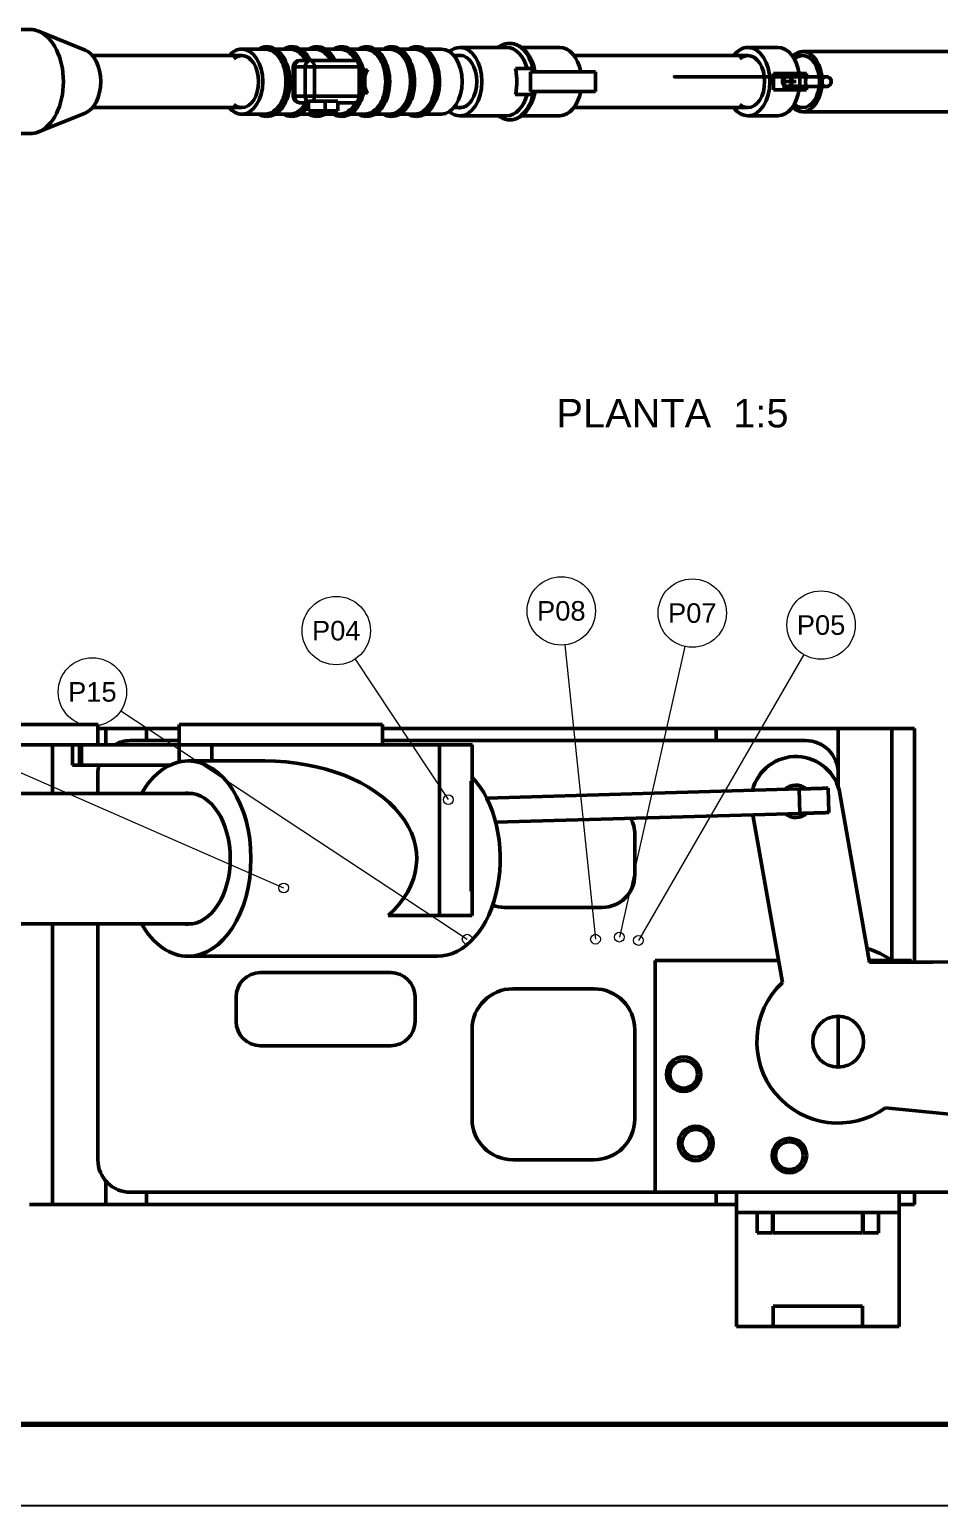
# Model space of a CAD drawing. Header units: millimetres. Extents: x 0 to 2970, y 0 to 2100.
# Drawn here: x 403 to 962, y 0 to 907 of the extents above; entities that cross this region are included whole.
import ezdxf
from ezdxf.enums import TextEntityAlignment as Align

# ---------------------------------------------------------------- set-up
doc = ezdxf.new("R2010")
doc.units = ezdxf.units.MM
doc.header["$LTSCALE"] = 5
for name, color, linetype, lineweight in [('COTAS', 4, 'Continuous', 18), ('MARCO', 7, 'Continuous', 70), ('TEXTO', 7, 'Continuous', 25), ('VISIBLE', 7, 'Continuous', 50)]:
    doc.layers.add(name, color=color, linetype=linetype, lineweight=lineweight)
doc.styles.get("Standard").update_dxf_attribs({"font": 'arial.ttf'})

msp = doc.modelspace()

# ---------------------------------------------------------------- linework, layer by layer
at = {"layer": 'COTAS'}
for p, q in [((732.01, 528.88), (750.86, 348)), ((805.73, 527.93), (765.54, 349.25)), ((603.11, 520.11), (660.36, 433.74)), ((878.94, 522.88), (777.23, 347.21)), ((459.16, 488.42), (671.99, 348)), ((382.6, 456.77), (559.15, 379.52))]:
    msp.add_line(p, q, dxfattribs=at)
for centre, radius in [((729.83, 549.76), 21), ((810.34, 548.42), 21), ((591.51, 537.61), 21), ((889.47, 541.05), 21), ((441.63, 499.98), 21), ((660.36, 433.74), 3), ((559.15, 379.52), 3), ((671.99, 348), 3), ((750.86, 348), 3), ((765.54, 349.25), 3), ((777.23, 347.21), 3)]:
    msp.add_circle(centre, radius, dxfattribs=at)
at = {"layer": 'MARCO'}
msp.add_line((100, 50), (2920, 50), dxfattribs=at)
at = {"layer": 'TEXTO'}
msp.add_line((0, 0), (2970, 0), dxfattribs=at)
at = {"layer": 'VISIBLE'}
for p, q in [((403.28, 907), (351.96, 907)), ((437.16, 894.36), (408.46, 905.97)), ((533.51, 891), (441.64, 891)), ((547.76, 895), (533.51, 895)), ((563.08, 895), (553.94, 895)), ((578.4, 895), (569.26, 895)), ((593.72, 895), (584.58, 895)), ((609.04, 895), (599.9, 895)), ((624.36, 895), (615.22, 895)), ((639.68, 895), (630.54, 895)), ((656.08, 895), (645.86, 895)), ((668.72, 891), (663.79, 891)), ((696.29, 896), (667.57, 896)), ((728.85, 896), (705.46, 896)), ((844.52, 891), (737.59, 891)), ((862.91, 896), (844.52, 896)), ((878.23, 891), (871.65, 891)), ((1046.76, 893.5), (878.23, 893.5)), ((565.1, 884), (565.1, 879.75)), ((566.04, 884), (566.04, 866)), ((566.04, 884), (572.46, 884)), ((569.1, 888), (575.53, 888)), ((572.46, 884), (572.46, 866)), ((603.11, 888), (575.53, 888)), ((605.68, 884), (578.1, 884)), ((578.1, 884), (578.1, 866)), ((605.68, 884), (605.68, 866)), ((607.11, 884), (607.11, 866)), ((610.68, 882), (607.11, 882)), ((710.97, 881), (710.97, 869)), ((750.8, 881), (710.97, 881)), ((713.11, 881), (713.11, 883)), ((750.8, 881), (750.8, 869)), ((860.32, 880), (860.32, 875)), ((860.32, 880), (866.75, 880)), ((866.75, 880), (866.75, 877.03)), ((880.54, 880), (866.75, 880)), ((880.54, 880), (880.54, 877.03)), ((860.32, 875), (860.32, 870)), ((874.11, 875), (866.11, 875)), ((866.75, 872.97), (866.75, 870)), ((880.54, 872.97), (880.54, 870)), ((565.1, 870.25), (565.1, 866)), ((566.04, 866), (572.46, 866)), ((569.1, 862), (574.52, 862)), ((574.52, 863), (574.52, 857)), ((574.52, 863), (584.8, 863)), ((605.68, 866), (578.1, 866)), ((592.46, 863), (584.8, 863)), ((584.8, 863), (584.8, 857)), ((592.46, 863), (592.46, 857)), ((603.11, 862), (592.46, 862)), ((610.68, 868), (607.11, 868)), ((750.8, 869), (710.97, 869)), ((713.11, 867), (713.11, 869)), ((860.32, 870), (866.75, 870)), ((880.54, 870), (866.75, 870)), ((437.16, 855.64), (408.46, 844.03)), ((533.51, 859), (441.64, 859)), ((547.76, 855), (533.51, 855)), ((563.08, 855), (553.94, 855)), ((578.4, 855), (569.26, 855)), ((574.52, 857), (584.8, 857)), ((593.72, 855), (584.58, 855)), ((592.46, 857), (584.8, 857)), ((609.04, 855), (599.9, 855)), ((624.36, 855), (615.22, 855)), ((639.68, 855), (630.54, 855)), ((656.08, 855), (645.86, 855)), ((668.72, 859), (663.79, 859)), ((696.29, 854), (667.57, 854)), ((728.85, 854), (705.46, 854)), ((844.52, 859), (737.59, 859)), ((862.91, 854), (844.52, 854)), ((878.23, 859), (871.65, 859)), ((1046.76, 856.5), (878.23, 856.5)), ((403.28, 843), (351.96, 843)), ((445, 480), (445, 467.5)), ((450, 477.5), (475, 477.5)), ((450, 467.5), (450, 477.5)), ((475, 477.5), (495, 477.5)), ((475, 470), (475, 477.5)), ((495, 467.5), (495, 480)), ((620, 480), (495, 480)), ((620, 467.5), (620, 480)), ((620, 477.5), (825, 477.5)), ((825, 477.5), (900, 477.5)), ((825, 470), (825, 477.5)), ((900, 441.54), (900, 477.5)), ((946.98, 477.5), (932.89, 477.5)), ((932.89, 335.18), (932.89, 477.5)), ((946.98, 333.86), (946.98, 477.5)), ((417.11, 437.5), (417.11, 467.5)), ((429.52, 467.5), (429.52, 455)), ((433.77, 467.5), (433.77, 455)), ((433.77, 467.5), (435, 467.5)), ((435, 467.5), (435, 455)), ((435, 467.5), (495, 467.5)), ((465, 470), (475, 470)), ((475, 470), (495, 470)), ((495, 456.88), (495, 467.5)), ((515, 467.5), (655, 467.5)), ((515, 457.5), (515, 467.5)), ((620, 470), (825, 470)), ((655, 362.5), (655, 467.5)), ((675, 445), (675, 467.5)), ((825, 470), (880, 470)), ((433.77, 455), (435, 455)), ((435, 455), (489.51, 455)), ((547.63, 457.5), (500.53, 457.5)), ((445, 437.5), (445, 450)), ((674.36, 445), (674.36, 434.44)), ((674.36, 377.5), (674.36, 445)), ((900, 441.54), (900, 450)), ((503.41, 437.5), (347.32, 437.5)), ((876.07, 440.29), (683.99, 434.72)), ((876.07, 440.29), (876.5, 425.29)), ((893.73, 440.8), (894.16, 425.8)), ((919.33, 333.75), (901.03, 437.5)), ((675, 434.46), (674.36, 434.44)), ((675, 419.45), (674.36, 419.44)), ((674.36, 419.44), (674.36, 377.5)), ((876.5, 425.29), (689.53, 419.88)), ((865.67, 321.35), (847.49, 424.45)), ((675, 387.5), (675, 412.5)), ((775, 387.5), (775, 412.5)), ((675, 377.5), (674.36, 377.5)), ((675, 362.5), (675, 377.5)), ((695, 367.5), (755, 367.5)), ((503.41, 357.5), (347.32, 357.5)), ((417.11, 185), (417.11, 357.5)), ((445, 212.5), (445, 357.5)), ((623.44, 362.5), (655, 362.5)), ((653.74, 337.5), (500.53, 337.5)), ((545, 327.5), (625, 327.5)), ((787.5, 335), (787.5, 192.5)), ((863.26, 335), (787.5, 335)), ((945, 335), (919.11, 335)), ((945, 333.85), (945, 335)), ((700, 317.5), (750, 317.5)), ((530, 297.5), (530, 312.5)), ((640, 297.5), (640, 312.5)), ((900, 269.38), (900, 300.63)), ((675, 237.5), (675, 292.5)), ((775, 237.5), (775, 292.5)), ((545, 282.5), (625, 282.5)), ((929.11, 244.35), (1027.33, 234.63)), ((700, 212.5), (750, 212.5)), ((450, 185), (450, 199.27)), ((465, 192.5), (475, 192.5)), ((475, 192.5), (787.5, 192.5)), ((475, 185), (475, 192.5)), ((787.5, 192.5), (837.5, 192.5)), ((825, 185), (825, 192.5)), ((837.5, 180), (837.5, 192.5)), ((837.5, 192.5), (937.5, 192.5)), ((937.5, 192.5), (1010.54, 192.5)), ((937.5, 180), (937.5, 192.5)), ((946.98, 185), (946.98, 192.5)), ((417.11, 185), (403.02, 185)), ((450, 185), (475, 185)), ((475, 185), (825, 185)), ((825, 185), (837.5, 185)), ((946.98, 185), (937.5, 185)), ((837.5, 110), (837.5, 180)), ((837.5, 180), (868.63, 180)), ((850.28, 180), (850.28, 167.5)), ((859.72, 180), (859.72, 167.5)), ((860, 167.5), (860, 180)), ((906.37, 180), (937.5, 180)), ((915, 180), (915, 167.5)), ((915.28, 180), (915.28, 167.5)), ((924.72, 180), (924.72, 167.5)), ((937.5, 110), (937.5, 180)), ((850.28, 167.5), (859.72, 167.5)), ((915.28, 167.5), (924.72, 167.5)), ((860, 110), (860, 122.5)), ((915, 122.5), (915, 110)), ((837.5, 110), (860, 110)), ((915, 110), (937.5, 110))]:
    msp.add_line(p, q, dxfattribs=at)
for centre, radius in [((900, 285), 15.62), ((805, 265), 10.62), ((805, 265), 8.5), ((812.5, 222.5), 10.62), ((812.5, 222.5), 8.5), ((870, 215), 10.62), ((870, 215), 8.5)]:
    msp.add_circle(centre, radius, dxfattribs=at)
for centre, radius, start, end in [((569.1, 884), 4, 90, 180), ((603.11, 884), 4, 360, 450), ((569.1, 866), 4, 180, 270), ((603.11, 866), 4, 270, 360), ((465, 450), 20, 90, 118.95502), ((880, 450), 20, 0, 90), ((465, 450), 20, 165.52249, 180), ((873.95, 432.72), 27.5, 10, 165.83282), ((873.95, 432.72), 10, 50.24981, 133.06906), ((755, 412.5), 20, 0, 29.26609), ((873.95, 432.72), 10, 230.24981, 313.06906), ((755, 387.5), 20, -90, 0), ((695, 387.5), 20, -111.57679, -90), ((900, 285), 60, 56.44269, 72.72039), ((545, 312.5), 15, 90, 180), ((625, 312.5), 15, 0, 90), ((700, 292.5), 25, 90, 180), ((750, 292.5), 25, 0, 90), ((900, 285), 50, 133.36701, 305.60274), ((545, 297.5), 15, -180, -90), ((625, 297.5), 15, -90, 0), ((700, 237.5), 25, -180, -90), ((750, 237.5), 25, -90, 0), ((465, 212.5), 20, 180, 270)]:
    msp.add_arc(centre, radius, start, end, dxfattribs=at)
for centre, major_axis, ratio, start_param, end_param in [((403.28, 875), (0, 32), 0.642788, 6.028718, 6.283185), ((403.28, 875), (0, 32), 0.642788, 3.39606, 6.028718), ((698.21, 875), (0, 23.5), 0.642788, 5.059758, 6.283185), ((433.92, 875), (0, 20), 0.642788, 3.39606, 6.028718), ((533.51, 875), (0, 20), 0.642788, 0, 0.643501), ((533.51, 875), (0, 16), 0.642788, 0, 0.505361), ((533.51, 875), (0, 20), 0.642788, 3.141593, 6.283185), ((533.51, 875), (0, 16), 0.642788, 3.141593, 6.283185), ((548.83, 875), (0, 21.4), 0.642788, 3.141593, 6.283185), ((564.15, 875), (0, 21.4), 0.642788, 5.365269, 6.283185), ((579.47, 875), (0, 21.4), 0.642788, 5.365269, 6.283185), ((594.79, 875), (0, 21.4), 0.642788, 5.244996, 6.283185), ((610.11, 875), (0, 21.4), 0.642788, 3.141593, 6.283185), ((624.36, 875), (0, 20), 0.642788, 3.141593, 6.283185), ((625.43, 875), (0, 21.4), 0.642788, 3.141593, 6.283185), ((639.68, 875), (0, 20), 0.642788, 3.141593, 6.283185), ((640.76, 875), (0, 21.4), 0.642788, 3.141593, 6.283185), ((656.08, 875), (0, 20), 0.642788, 3.141593, 6.283185), ((667.57, 875), (0, 21), 0.642788, 0, 0.500922), ((667.57, 875), (0, 16.1), 0.642788, 0, 0.111513), ((667.57, 875), (0, 21), 0.642788, 3.141593, 6.283185), ((667.57, 875), (0, 16.1), 0.642788, 3.141593, 6.283185), ((696.29, 875), (0, 21), 0.642788, 5.103215, 6.283185), ((728.85, 875), (0, 21), 0.642788, 5.002141, 6.283185), ((844.52, 875), (0, 21), 0.642788, 0, 0.704547), ((844.52, 875), (0, 16), 0.642788, 0, 0.505361), ((844.52, 875), (0, 21), 0.642788, 3.141593, 6.283185), ((844.52, 875), (0, 16), 0.642788, 3.141593, 6.283185), ((862.91, 875), (0, 21), 0.642788, 4.952793, 6.283185), ((878.23, 875), (0, 18.5), 0.642788, 0, 0.525915), ((878.23, 875), (0, 16), 0.642788, 0, 0.505361), ((878.23, 875), (0, 18.5), 0.642788, 3.141593, 6.283185), ((878.23, 875), (0, 16), 0.642788, 3.141593, 6.283185), ((569.1, 884), (0, 4), 0.766044, -6.283185, -4.712389), ((575.53, 884), (0, 4), 0.766044, -6.283185, -4.712389), ((575.53, 884), (0, 4), 0.642788, 4.712389, 6.283185), ((603.11, 884), (0, 4), 0.642788, 4.712389, 6.283185), ((594.79, 875), (0, 21.4), 0.642788, 5.045625, 5.18679), ((862.91, 875), (0, 21), 0.642788, 4.570876, 4.853902), ((569.1, 866), (0, -4), 0.766044, 4.712389, 6.283185), ((575.53, 866), (0, 4), 0.766044, -4.712389, -3.478373), ((575.53, 866), (0, 4), 0.642788, 3.864327, 4.712389), ((594.79, 875), (0, 21.4), 0.642788, 3.141593, 4.179782), ((603.11, 866), (0, 4), 0.642788, 3.141593, 4.712389), ((594.79, 875), (0, 21.4), 0.642788, 4.237988, 4.379153), ((696.29, 875), (0, 21), 0.642788, 3.141593, 4.321563), ((698.21, 875), (0, 23.5), 0.642788, 3.141593, 4.36502), ((728.85, 875), (0, 21), 0.642788, 3.141593, 4.422637), ((862.91, 875), (0, 21), 0.642788, 3.141593, 4.471985), ((533.51, 875), (0, 20), 0.642788, 2.498092, 3.141593), ((533.51, 875), (0, 16), 0.642788, 2.636232, 3.141593), ((564.15, 875), (0, 21.4), 0.642788, 3.141593, 3.994877), ((579.47, 875), (0, 21.4), 0.642788, 3.141593, 3.713035), ((667.57, 875), (0, 21), 0.642788, 2.640671, 3.141593), ((667.57, 875), (0, 16.1), 0.642788, 3.030079, 3.141593), ((844.52, 875), (0, 21), 0.642788, 2.437045, 3.141593), ((844.52, 875), (0, 16), 0.642788, 2.636232, 3.141593), ((878.23, 875), (0, 18.5), 0.642788, 2.615677, 3.141593), ((878.23, 875), (0, 16), 0.642788, 2.636232, 3.141593), ((403.28, 875), (0, 32), 0.642788, 3.141593, 3.39606), ((500.53, 397.5), (0, 60), 0.642788, 0, 0.841069), ((500.53, 397.5), (0, 60), 0.642788, 3.141593, 6.283185), ((547.63, 397.5), (-93.34, 0), 0.642788, 2.518766, 4.712389), ((653.74, 397.5), (0, 60), 0.642788, 3.141593, 5.69935), ((500.53, 397.5), (0, 40.25), 0.642788, 0, 0.111513), ((500.53, 397.5), (0, 40.25), 0.642788, 3.141593, 6.283185), ((500.53, 397.5), (0, 60), 0.642788, 2.300524, 3.141593), ((500.53, 397.5), (0, 40.25), 0.642788, 3.030079, 3.141593)]:
    msp.add_ellipse(centre, major_axis=major_axis, ratio=ratio, start_param=start_param, end_param=end_param, dxfattribs=at)
for points, degree, knots in [([(690.96, 896), (691.46, 896.37), (691.98, 896.7), (692.51, 896.99), (694.3, 897.98), (696.25, 898.5), (698.21, 898.5)], 3, [0, 0, 0, 0, 0.230129, 0.230129, 0.230129, 1, 1, 1, 1]), ([(713.69, 881), (713.12, 884.22), (712.09, 887.26), (710.66, 889.85), (709.7, 891.59), (708.57, 893.13), (707.29, 894.41), (706.29, 895.43), (705.18, 896.28), (704.01, 896.93), (702.2, 897.95), (700.21, 898.5), (698.21, 898.5)], 3, [0, 0, 0, 0, 0.312626, 0.312626, 0.312626, 0.522012, 0.522012, 0.522012, 0.687374, 0.687374, 0.687374, 1, 1, 1, 1]), ([(547.76, 895), (547.77, 895), (547.78, 895), (547.79, 895), (549.47, 895), (551.16, 894.47), (552.71, 893.46), (554.27, 892.45), (555.69, 890.95), (556.88, 889.09), (558.06, 887.24), (559.01, 885.02), (559.65, 882.6), (560.29, 880.18), (560.62, 877.57), (560.61, 874.96), (560.61, 872.33), (560.27, 869.71), (559.62, 867.29), (558.97, 864.87), (558.01, 862.66), (556.82, 860.81), (555.63, 858.97), (554.21, 857.5), (552.66, 856.51), (551.11, 855.51), (549.43, 855), (547.76, 855)], 3, [0, 0, 0, 0, 0.000698, 0.000698, 0.000698, 0.125898, 0.125898, 0.125898, 0.251098, 0.251098, 0.251098, 0.375898, 0.375898, 0.375898, 0.500698, 0.500698, 0.500698, 0.625898, 0.625898, 0.625898, 0.751098, 0.751098, 0.751098, 0.875549, 0.875549, 0.875549, 1, 1, 1, 1]), ([(548.83, 853.6), (550.48, 853.6), (552.13, 854.03), (553.66, 854.85), (556.01, 856.1), (558.08, 858.26), (559.66, 861.03), (560.74, 862.92), (561.6, 865.1), (562.18, 867.43), (562.76, 869.77), (563.07, 872.25), (563.09, 874.75), (563.11, 877.34), (562.81, 879.93), (562.23, 882.36), (561.64, 884.8), (560.76, 887.06), (559.63, 889.03), (558.06, 891.76), (556.02, 893.89), (553.69, 895.14), (552.15, 895.97), (550.49, 896.4), (548.83, 896.4)], 3, [0, 0, 0, 0, 0.146947, 0.146947, 0.146947, 0.373238, 0.373238, 0.373238, 0.528363, 0.528363, 0.528363, 0.683487, 0.683487, 0.683487, 0.756961, 0.756961, 0.756961, 0.830434, 0.830434, 0.830434, 0.932552, 0.932552, 0.932552, 1, 1, 1, 1]), ([(563.08, 895), (563.08, 895), (563.08, 895), (563.08, 895), (564.77, 895), (566.45, 894.48), (568.01, 893.47), (569.57, 892.47), (570.99, 890.98), (572.18, 889.12), (572.41, 888.76), (572.64, 888.39), (572.85, 888)], 3, [0, 0, 0, 0, 0.00029, 0.00029, 0.00029, 0.455942, 0.455942, 0.455942, 0.911594, 0.911594, 0.911594, 1, 1, 1, 1]), ([(575.5, 888), (574.26, 890.46), (572.66, 892.51), (570.8, 893.96), (570.24, 894.4), (569.65, 894.79), (569.05, 895.12), (567.5, 895.96), (565.83, 896.4), (564.15, 896.4)], 3, [0, 0, 0, 0, 0.480821, 0.480821, 0.480821, 0.626052, 0.626052, 0.626052, 1, 1, 1, 1]), ([(578.4, 895), (578.41, 895), (578.42, 895), (578.43, 895), (580.11, 895), (581.8, 894.47), (583.35, 893.46), (584.91, 892.45), (586.33, 890.95), (587.52, 889.09), (587.75, 888.74), (587.96, 888.38), (588.17, 888)], 3, [0, 0, 0, 0, 0.002541, 0.002541, 0.002541, 0.458193, 0.458193, 0.458193, 0.913845, 0.913845, 0.913845, 1, 1, 1, 1]), ([(590.82, 888), (589.58, 890.46), (587.98, 892.51), (586.12, 893.96), (585.56, 894.4), (584.97, 894.79), (584.37, 895.12), (582.82, 895.96), (581.15, 896.4), (579.47, 896.4)], 3, [0, 0, 0, 0, 0.480821, 0.480821, 0.480821, 0.626052, 0.626052, 0.626052, 1, 1, 1, 1]), ([(593.72, 895), (593.73, 895), (593.74, 895), (593.75, 895), (595.43, 895), (597.12, 894.47), (598.67, 893.46), (600.23, 892.45), (601.65, 890.96), (602.84, 889.1), (603.07, 888.74), (603.29, 888.37), (603.5, 887.98)], 3, [0, 0, 0, 0, 0.002248, 0.002248, 0.002248, 0.457222, 0.457222, 0.457222, 0.912195, 0.912195, 0.912195, 1, 1, 1, 1]), ([(608.27, 882), (607.7, 884.5), (606.82, 886.85), (605.68, 888.87), (604.81, 890.42), (603.78, 891.79), (602.63, 892.92), (601.7, 893.83), (600.69, 894.58), (599.62, 895.15), (598.1, 895.97), (596.45, 896.4), (594.79, 896.4)], 3, [0, 0, 0, 0, 0.304715, 0.304715, 0.304715, 0.538674, 0.538674, 0.538674, 0.728074, 0.728074, 0.728074, 1, 1, 1, 1]), ([(609.04, 895), (609.05, 895), (609.05, 895), (609.06, 895), (610.74, 895), (612.43, 894.47), (613.98, 893.46), (615.54, 892.46), (616.97, 890.97), (618.16, 889.11), (619.34, 887.25), (620.29, 885.04), (620.93, 882.62), (621.57, 880.2), (621.9, 877.59), (621.9, 874.97), (621.9, 872.35), (621.56, 869.73), (620.91, 867.31), (620.26, 864.89), (619.3, 862.67), (618.11, 860.82), (616.92, 858.98), (615.5, 857.51), (613.95, 856.51), (612.4, 855.52), (610.72, 855), (609.04, 855)], 3, [0, 0, 0, 0, 0.000417, 0.000417, 0.000417, 0.125617, 0.125617, 0.125617, 0.250817, 0.250817, 0.250817, 0.375617, 0.375617, 0.375617, 0.500417, 0.500417, 0.500417, 0.625617, 0.625617, 0.625617, 0.750817, 0.750817, 0.750817, 0.875408, 0.875408, 0.875408, 1, 1, 1, 1]), ([(610.11, 853.6), (611.77, 853.6), (613.41, 854.03), (614.94, 854.85), (617.3, 856.1), (619.37, 858.26), (620.94, 861.03), (622.03, 862.92), (622.88, 865.1), (623.46, 867.43), (624.04, 869.77), (624.35, 872.25), (624.37, 874.75), (624.39, 877.34), (624.1, 879.93), (623.51, 882.36), (622.92, 884.8), (622.04, 887.06), (620.91, 889.03), (619.35, 891.76), (617.3, 893.89), (614.97, 895.14), (613.44, 895.97), (611.78, 896.4), (610.11, 896.4)], 3, [0, 0, 0, 0, 0.146947, 0.146947, 0.146947, 0.373238, 0.373238, 0.373238, 0.528363, 0.528363, 0.528363, 0.683487, 0.683487, 0.683487, 0.756961, 0.756961, 0.756961, 0.830434, 0.830434, 0.830434, 0.932552, 0.932552, 0.932552, 1, 1, 1, 1]), ([(625.43, 853.6), (627.09, 853.6), (628.74, 854.03), (630.26, 854.85), (632.62, 856.1), (634.69, 858.26), (636.26, 861.03), (637.35, 862.92), (638.2, 865.1), (638.78, 867.43), (639.36, 869.77), (639.67, 872.25), (639.69, 874.75), (639.71, 877.34), (639.42, 879.93), (638.83, 882.36), (638.24, 884.8), (637.36, 887.06), (636.23, 889.03), (634.67, 891.76), (632.62, 893.89), (630.29, 895.14), (628.76, 895.97), (627.1, 896.4), (625.43, 896.4)], 3, [0, 0, 0, 0, 0.146947, 0.146947, 0.146947, 0.373238, 0.373238, 0.373238, 0.528363, 0.528363, 0.528363, 0.683487, 0.683487, 0.683487, 0.756961, 0.756961, 0.756961, 0.830434, 0.830434, 0.830434, 0.932552, 0.932552, 0.932552, 1, 1, 1, 1]), ([(640.76, 853.6), (642.41, 853.6), (644.06, 854.03), (645.58, 854.85), (647.94, 856.1), (650.01, 858.26), (651.59, 861.03), (652.67, 862.92), (653.52, 865.1), (654.1, 867.43), (654.68, 869.77), (654.99, 872.25), (655.01, 874.75), (655.03, 877.34), (654.74, 879.93), (654.15, 882.36), (653.56, 884.8), (652.68, 887.06), (651.55, 889.03), (649.99, 891.76), (647.94, 893.89), (645.61, 895.14), (644.08, 895.97), (642.42, 896.4), (640.76, 896.4)], 3, [0, 0, 0, 0, 0.146947, 0.146947, 0.146947, 0.373238, 0.373238, 0.373238, 0.528363, 0.528363, 0.528363, 0.683487, 0.683487, 0.683487, 0.756961, 0.756961, 0.756961, 0.830434, 0.830434, 0.830434, 0.932552, 0.932552, 0.932552, 1, 1, 1, 1]), ([(565.1, 884), (565.1, 884), (565.11, 884), (565.11, 884), (565.12, 884), (565.13, 884), (565.14, 884), (565.16, 884), (565.18, 884), (565.2, 884), (565.22, 884), (565.25, 884), (565.28, 884), (565.31, 884), (565.34, 884), (565.38, 884), (565.41, 884), (565.46, 884), (565.5, 884), (565.54, 884), (565.59, 884), (565.64, 884), (565.69, 884), (565.74, 884), (565.8, 884), (565.91, 884), (566.04, 884)], 2, [0, 0, 0, 0.071429, 0.071429, 0.142857, 0.142857, 0.214286, 0.214286, 0.285714, 0.285714, 0.357143, 0.357143, 0.428571, 0.428571, 0.5, 0.5, 0.571429, 0.571429, 0.642857, 0.642857, 0.714286, 0.714286, 0.785714, 0.785714, 0.857143, 0.857143, 1, 1, 1]), ([(578.1, 884), (577.92, 884), (577.74, 884), (577.55, 884), (577.35, 884), (577.15, 884), (576.94, 884), (576.73, 884), (576.52, 884), (576.08, 884), (575.63, 884), (575.4, 884), (575.18, 884), (574.96, 884), (574.74, 884), (574.52, 884), (574.3, 884), (574.09, 884), (573.88, 884), (573.68, 884), (573.48, 884), (573.3, 884), (573.11, 884), (572.94, 884), (572.77, 884), (572.62, 884), (572.46, 884)], 2, [0, 0, 0, 0.071429, 0.071429, 0.142857, 0.142857, 0.214286, 0.214286, 0.285714, 0.285714, 0.428571, 0.428571, 0.5, 0.5, 0.571429, 0.571429, 0.642857, 0.642857, 0.714286, 0.714286, 0.785714, 0.785714, 0.857143, 0.857143, 0.928571, 0.928571, 1, 1, 1]), ([(608.57, 869.48), (608.54, 869.29), (608.5, 869.11), (608.44, 868.97), (608.41, 868.91), (608.38, 868.86), (608.34, 868.82), (608.29, 868.77), (608.24, 868.76), (608.18, 868.8), (608.12, 868.85), (608.06, 868.95), (608.01, 869.07), (607.9, 869.33), (607.83, 869.67), (607.77, 870), (607.71, 870.32), (607.67, 870.64), (607.63, 870.97), (607.49, 872.3), (607.46, 873.67), (607.46, 875.03), (607.46, 876.14), (607.49, 877.26), (607.57, 878.35), (607.6, 878.77), (607.65, 879.19), (607.7, 879.6), (607.73, 879.83), (607.77, 880.05), (607.82, 880.27), (607.87, 880.51), (607.93, 880.74), (608.01, 880.93)], 3, [0, 0, 0, 0, 0.044531, 0.044531, 0.044531, 0.063939, 0.063939, 0.063939, 0.092326, 0.092326, 0.092326, 0.127523, 0.127523, 0.127523, 0.205844, 0.205844, 0.205844, 0.277896, 0.277896, 0.277896, 0.56605, 0.56605, 0.56605, 0.800623, 0.800623, 0.800623, 0.891572, 0.891572, 0.891572, 0.943085, 0.943085, 0.943085, 1, 1, 1, 1]), ([(608.01, 880.93), (608.06, 881.05), (608.12, 881.15), (608.18, 881.2), (608.24, 881.24), (608.3, 881.23), (608.35, 881.17), (608.39, 881.13), (608.42, 881.07), (608.45, 880.99), (608.5, 880.85), (608.54, 880.69), (608.57, 880.52)], 3, [0, 0, 0, 0, 0.0337923, 0.0337923, 0.0337923, 0.0619949, 0.0619949, 0.0619949, 0.0837627, 0.0837627, 0.0837627, 0.1220586, 0.1220586, 0.1220586, 0.1220586]), ([(701.66, 867), (701.89, 868.29), (702.12, 869.62), (702.27, 870.96), (702.43, 872.3), (702.52, 873.65), (702.52, 875), (702.52, 876.35), (702.43, 877.7), (702.27, 879.04), (702.12, 880.38), (701.89, 881.71), (701.66, 883)], 3, [0, 0, 0, 0, 0.25, 0.25, 0.25, 0.5, 0.5, 0.5, 0.75, 0.75, 0.75, 1, 1, 1, 1]), ([(565.1, 879.75), (565.1, 879.1), (565.11, 878.45), (565.13, 877.78), (565.15, 876.86), (565.16, 875.93), (565.16, 875), (565.16, 873.58), (565.12, 872.15), (565.1, 870.76), (565.1, 870.59), (565.1, 870.42), (565.1, 870.25)], 3, [0, 0, 0, 0, 0.210298, 0.210298, 0.210298, 0.500515, 0.500515, 0.500515, 0.946006, 0.946006, 0.946006, 1, 1, 1, 1]), ([(869.97, 878), (869.24, 878), (868.82, 878), (868.73, 878), (854.31, 878), (842.92, 878), (833.83, 878), (824.75, 878), (817.97, 878), (812.9, 878), (807.83, 878), (804.48, 878), (802.35, 878), (800.22, 878), (799.32, 878), (799.26, 878), (799.2, 878), (799.99, 878), (801.32, 878), (802.64, 878), (804.51, 878), (806.68, 878), (808.85, 878), (811.34, 878), (813.95, 878), (816.56, 878), (819.31, 878), (822.06, 878), (824.82, 878), (827.58, 878), (830.26, 878), (832.95, 878), (835.55, 878), (838.03, 878), (842.98, 878), (847.38, 878), (851.07, 878), (854.77, 878), (857.77, 878), (860.13, 878), (862.49, 878), (864.23, 878), (865.51, 878), (866.79, 878), (867.6, 878), (868.14, 878), (868.67, 878), (868.93, 878), (869.05, 878), (869.18, 878), (869.17, 878), (869.13, 878), (869.08, 878), (869.01, 878), (868.94, 878), (868.8, 878), (868.73, 878), (868.72, 878), (868.7, 878), (868.72, 878), (868.71, 878)], 3, [0, 0, 0, 0, 0.5, 0.5, 0.5, 0.515625, 0.515625, 0.515625, 0.53125, 0.53125, 0.53125, 0.546875, 0.546875, 0.546875, 0.5625, 0.5625, 0.5625, 0.578125, 0.578125, 0.578125, 0.59375, 0.59375, 0.59375, 0.609375, 0.609375, 0.609375, 0.625, 0.625, 0.625, 0.640625, 0.640625, 0.640625, 0.65625, 0.65625, 0.65625, 0.6875, 0.6875, 0.6875, 0.71875, 0.71875, 0.71875, 0.75, 0.75, 0.75, 0.78125, 0.78125, 0.78125, 0.8125, 0.8125, 0.8125, 0.84375, 0.84375, 0.84375, 0.875, 0.875, 0.875, 0.9375, 0.9375, 0.9375, 1, 1, 1, 1]), ([(868.71, 878), (868.02, 878), (867.32, 877.75), (866.79, 877.3), (866.11, 876.74), (865.71, 875.88), (865.71, 875)], 3, [0, 0, 0, 0, 0.5, 0.5, 0.5, 1, 1, 1, 1]), ([(865.71, 875), (865.71, 874.15), (866.09, 873.31), (866.73, 872.75), (867.27, 872.27), (867.99, 872), (868.71, 872)], 3, [0, 0, 0, 0, 0.5, 0.5, 0.5, 1, 1, 1, 1]), ([(866.11, 875), (866.1, 875.45), (866.19, 875.89), (866.33, 876.27), (866.44, 876.56), (866.58, 876.81), (866.75, 877.03)], 3, [0, 0, 0, 0, 0.3835888, 0.3835888, 0.3835888, 0.6683146, 0.6683146, 0.6683146, 0.6683146]), ([(866.11, 875), (866.1, 874.55), (866.19, 874.11), (866.33, 873.73), (866.44, 873.44), (866.58, 873.19), (866.75, 872.97)], 3, [0, 0, 0, 0, 0.3835888, 0.3835888, 0.3835888, 0.6683146, 0.6683146, 0.6683146, 0.6683146]), ([(869.97, 878), (869.27, 878), (868.56, 877.93), (867.88, 877.69), (867.48, 877.55), (867.09, 877.33), (866.75, 877.03)], 3, [0, 0, 0, 0, 0.624708, 0.624708, 0.624708, 1, 1, 1, 1]), ([(866.75, 872.97), (867.19, 872.58), (867.7, 872.34), (868.23, 872.2), (868.8, 872.05), (869.38, 872), (869.97, 872)], 3, [0, 0, 0, 0, 0.480437, 0.480437, 0.480437, 1, 1, 1, 1]), ([(868.71, 878), (869.62, 878.01), (870.51, 877.57), (871.06, 876.86), (871.64, 876.15), (871.85, 875.17), (871.63, 874.28), (871.48, 873.67), (871.13, 873.11), (870.65, 872.71), (870.11, 872.25), (869.42, 872), (868.71, 872)], 3, [0, 0, 0, 0, 0.242923, 0.242923, 0.242923, 0.485846, 0.485846, 0.485846, 0.728769, 0.728769, 0.728769, 1, 1, 1, 1]), ([(871.52, 878), (870.62, 878), (869.91, 878), (869.44, 878), (868.96, 878), (868.72, 878), (868.71, 878)], 3, [0, 0, 0, 0, 0.5, 0.5, 0.5, 1, 1, 1, 1]), ([(868.71, 872), (868.71, 872), (868.72, 872), (868.72, 872), (868.72, 872), (868.71, 872), (868.71, 872)], 2, [0, 0, 0, 0.25, 0.25, 0.5, 0.5, 1, 1, 1]), ([(868.71, 872), (868.72, 872), (868.96, 872), (869.44, 872), (869.91, 872), (870.62, 872), (871.52, 872)], 3, [0, 0, 0, 0, 0.5, 0.5, 0.5, 1, 1, 1, 1]), ([(877.32, 878), (876.81, 878), (876.31, 877.97), (875.8, 877.93), (875.08, 877.88), (874.36, 877.83), (873.63, 877.83), (872.91, 877.83), (872.2, 877.88), (871.48, 877.93), (870.98, 877.97), (870.47, 878), (869.97, 878)], 3, [0, 0, 0, 0, 0.20658, 0.20658, 0.20658, 0.501698, 0.501698, 0.501698, 0.793599, 0.793599, 0.793599, 1, 1, 1, 1]), ([(869.97, 872), (870.47, 872), (870.98, 872.03), (871.48, 872.07), (872.2, 872.12), (872.93, 872.17), (873.66, 872.17), (874.37, 872.17), (875.09, 872.12), (875.8, 872.07), (876.31, 872.03), (876.81, 872), (877.32, 872)], 3, [0, 0, 0, 0, 0.20658, 0.20658, 0.20658, 0.501698, 0.501698, 0.501698, 0.793599, 0.793599, 0.793599, 1, 1, 1, 1]), ([(871.52, 878), (873.05, 878), (875.15, 878), (877.45, 878), (879.62, 878), (881.98, 878), (884.14, 878), (886.31, 878), (888.29, 878), (889.77, 878), (890.71, 878), (891.45, 878), (891.95, 878), (892.46, 878), (892.71, 878), (892.71, 878)], 3, [0, 0, 0, 0, 0.333333, 0.333333, 0.333333, 0.5, 0.5, 0.5, 0.666667, 0.666667, 0.666667, 0.833333, 0.833333, 0.833333, 1, 1, 1, 1]), ([(871.52, 872), (872.61, 872), (873.98, 872), (875.51, 872), (877.04, 872), (878.72, 872), (880.42, 872), (883.44, 872), (886.47, 872), (888.71, 872), (889.88, 872), (890.85, 872), (891.53, 872), (892.21, 872), (892.61, 872), (892.69, 872), (892.71, 872), (892.71, 872), (892.71, 872)], 3, [0, 0, 0, 0, 0.162806, 0.162806, 0.162806, 0.325613, 0.325613, 0.325613, 0.651226, 0.651226, 0.651226, 0.814032, 0.814032, 0.814032, 0.976839, 0.976839, 0.976839, 1, 1, 1, 1]), ([(880.54, 877.03), (880.1, 877.42), (879.58, 877.66), (879.06, 877.8), (878.49, 877.95), (877.9, 878), (877.32, 878)], 3, [0, 0, 0, 0, 0.480437, 0.480437, 0.480437, 1, 1, 1, 1]), ([(877.32, 878), (880.94, 878), (885.05, 878), (888.03, 878), (889.48, 878), (890.67, 878), (891.48, 878), (892.29, 878), (892.71, 878), (892.71, 878)], 3, [0, 0, 0, 0, 0.5, 0.5, 0.5, 0.75, 0.75, 0.75, 1, 1, 1, 1]), ([(877.32, 872), (878.02, 872), (878.73, 872.07), (879.4, 872.31), (879.8, 872.45), (880.2, 872.67), (880.54, 872.97)], 3, [0, 0, 0, 0, 0.624708, 0.624708, 0.624708, 1, 1, 1, 1]), ([(877.32, 872), (880.94, 872), (885.05, 872), (888.03, 872), (889.48, 872), (890.67, 872), (891.48, 872), (892.29, 872), (892.71, 872), (892.71, 872)], 3, [0, 0, 0, 0, 0.5, 0.5, 0.5, 0.75, 0.75, 0.75, 1, 1, 1, 1]), ([(879.89, 875), (879.89, 875.45), (879.98, 875.89), (880.12, 876.27), (880.23, 876.56), (880.37, 876.81), (880.54, 877.03)], 3, [0, 0, 0, 0, 0.3835888, 0.3835888, 0.3835888, 0.6683146, 0.6683146, 0.6683146, 0.6683146]), ([(879.89, 875), (879.89, 874.55), (879.98, 874.11), (880.12, 873.73), (880.23, 873.44), (880.37, 873.19), (880.54, 872.97)], 3, [0, 0, 0, 0, 0.3835888, 0.3835888, 0.3835888, 0.6683146, 0.6683146, 0.6683146, 0.6683146]), ([(892.71, 872), (891.82, 871.99), (890.94, 872.41), (890.39, 873.11), (889.8, 873.81), (889.58, 874.79), (889.79, 875.68), (889.93, 876.29), (890.27, 876.86), (890.75, 877.27), (891.29, 877.74), (892, 878), (892.71, 878)], 3, [0, 0, 0, 0, 0.24177, 0.24177, 0.24177, 0.483541, 0.483541, 0.483541, 0.725311, 0.725311, 0.725311, 1, 1, 1, 1]), ([(892.71, 878), (892.72, 878), (892.72, 878), (892.71, 878), (892.7, 878), (892.7, 878), (892.71, 878), (892.71, 878), (892.72, 878), (892.71, 878)], 3, [0, 0, 0, 0, 0.25, 0.25, 0.25, 0.5, 0.5, 0.5, 1, 1, 1, 1]), ([(895.71, 875), (895.72, 875.86), (895.33, 876.72), (894.67, 877.28), (894.13, 877.74), (893.42, 878), (892.71, 878)], 3, [0, 0, 0, 0, 0.5, 0.5, 0.5, 1, 1, 1, 1]), ([(895.71, 875), (895.72, 874.21), (895.39, 873.43), (894.83, 872.88), (894.28, 872.32), (893.5, 872), (892.71, 872)], 3, [0, 0, 0, 0, 0.5, 0.5, 0.5, 1, 1, 1, 1]), ([(572.85, 862), (572.63, 861.6), (572.4, 861.21), (572.16, 860.84), (570.97, 858.99), (569.54, 857.51), (567.99, 856.52), (566.44, 855.52), (564.76, 855), (563.08, 855)], 3, [0, 0, 0, 0, 0.091896, 0.091896, 0.091896, 0.545948, 0.545948, 0.545948, 1, 1, 1, 1]), ([(565.1, 866), (565.1, 866), (565.11, 866), (565.11, 866), (565.12, 866), (565.13, 866), (565.14, 866), (565.16, 866), (565.18, 866), (565.2, 866), (565.22, 866), (565.25, 866), (565.28, 866), (565.31, 866), (565.34, 866), (565.38, 866), (565.41, 866), (565.46, 866), (565.5, 866), (565.54, 866), (565.59, 866), (565.64, 866), (565.69, 866), (565.74, 866), (565.8, 866), (565.91, 866), (566.04, 866)], 2, [0, 0, 0, 0.071429, 0.071429, 0.142857, 0.142857, 0.214286, 0.214286, 0.285714, 0.285714, 0.357143, 0.357143, 0.428571, 0.428571, 0.5, 0.5, 0.571429, 0.571429, 0.642857, 0.642857, 0.714286, 0.714286, 0.785714, 0.785714, 0.857143, 0.857143, 1, 1, 1]), ([(572.46, 866), (572.62, 866), (572.77, 866), (572.94, 866), (573.11, 866), (573.3, 866), (573.48, 866), (573.68, 866), (573.88, 866), (574.09, 866), (574.3, 866), (574.52, 866), (574.74, 866), (574.96, 866), (575.18, 866), (575.4, 866), (575.63, 866), (576.08, 866), (576.52, 866), (576.73, 866), (576.94, 866), (577.15, 866), (577.35, 866), (577.55, 866), (577.74, 866), (577.92, 866), (578.1, 866)], 2, [0, 0, 0, 0.1122, 0.1122, 0.224399, 0.224399, 0.336599, 0.336599, 0.448799, 0.448799, 0.560999, 0.560999, 0.673198, 0.673198, 0.785398, 0.785398, 0.897598, 0.897598, 1.121997, 1.121997, 1.234197, 1.234197, 1.346397, 1.346397, 1.458597, 1.458597, 1.570796, 1.570796, 1.570796]), ([(603.5, 862.02), (603.27, 861.6), (603.03, 861.2), (602.78, 860.81), (601.59, 858.97), (600.17, 857.5), (598.62, 856.51), (597.07, 855.51), (595.4, 855), (593.72, 855)], 3, [0, 0, 0, 0, 0.095207, 0.095207, 0.095207, 0.547604, 0.547604, 0.547604, 1, 1, 1, 1]), ([(594.79, 853.6), (596.45, 853.6), (598.09, 854.03), (599.62, 854.85), (600.68, 855.41), (601.68, 856.15), (602.6, 857.05), (603.74, 858.17), (604.76, 859.52), (605.64, 861.05), (606.8, 863.09), (607.7, 865.46), (608.27, 868)], 3, [0, 0, 0, 0, 0.271687, 0.271687, 0.271687, 0.459389, 0.459389, 0.459389, 0.691323, 0.691323, 0.691323, 1, 1, 1, 1]), ([(698.21, 851.5), (700.21, 851.5), (702.2, 852.05), (704.02, 853.07), (705.18, 853.72), (706.27, 854.56), (707.27, 855.56), (708.6, 856.89), (709.77, 858.5), (710.75, 860.32), (712.13, 862.88), (713.13, 865.85), (713.69, 869)], 3, [0, 0, 0, 0, 0.192622, 0.192622, 0.192622, 0.385243, 0.385243, 0.385243, 0.640931, 0.640931, 0.640931, 1, 1, 1, 1]), ([(701.66, 867), (701.95, 867), (702.24, 867), (702.63, 867), (703.01, 867), (703.47, 867), (703.93, 867), (704.45, 867), (704.97, 867), (705.53, 867), (706.09, 867), (707.24, 867), (708.39, 867), (708.95, 867), (709.5, 867), (710.01, 867), (710.51, 867), (710.96, 867), (711.4, 867), (711.76, 867), (712.13, 867), (712.4, 867), (712.67, 867), (712.83, 867), (713, 867), (713.06, 867), (713.11, 867)], 2, [0, 0, 0, 0.19361, 0.19361, 0.387221, 0.387221, 0.580831, 0.580831, 0.774441, 0.774441, 0.968051, 0.968051, 1.355272, 1.355272, 1.548882, 1.548882, 1.742492, 1.742492, 1.936103, 1.936103, 2.129713, 2.129713, 2.323323, 2.323323, 2.516933, 2.516933, 2.710544, 2.710544, 2.710544]), ([(564.15, 853.6), (565.8, 853.6), (567.45, 854.03), (568.98, 854.85), (571.11, 855.98), (573.01, 857.86), (574.52, 860.25)], 3, [0, 0, 0, 0, 0.316276, 0.316276, 0.316276, 0.7568167, 0.7568167, 0.7568167, 0.7568167]), ([(579.47, 853.6), (581.12, 853.6), (582.77, 854.03), (584.3, 854.85), (585.34, 855.4), (586.32, 856.12), (587.22, 857)], 3, [0, 0, 0, 0, 0.316276, 0.316276, 0.316276, 0.530418, 0.530418, 0.530418, 0.530418]), ([(698.21, 851.5), (696.21, 851.5), (694.22, 852.05), (692.4, 853.07), (691.91, 853.35), (691.43, 853.66), (690.96, 854)], 3, [0, 0, 0, 0, 0.1574901, 0.1574901, 0.1574901, 0.2244428, 0.2244428, 0.2244428, 0.2244428]), ([(1132.04, 279.08), (1134.22, 293.63), (1127.85, 305.3), (1117.04, 314.08), (1098.08, 329.47), (1065.45, 335.99), (1055, 338.75), (1053.74, 339.08), (1052.81, 339.36), (1052.12, 339.59), (1052.12, 339.59), (1052.12, 339.59), (1052.12, 339.59), (1052.12, 339.59), (1052.12, 339.59), (1052.12, 339.59), (1051.19, 337.8), (1033.79, 333.85), (919.33, 333.75)], 3, [0, 0, 0, 0, 15.231546, 15.231546, 15.231546, 41.936513, 41.936513, 41.936513, 45.151055, 45.151055, 45.151055, 47.711535, 47.711535, 47.711535, 63.746169, 63.746169, 63.746169, 97.550638, 97.550638, 97.550638, 97.550638])]:
    msp.add_open_spline(points, degree=degree, knots=knots, dxfattribs=at)
for points, degree in [([(548.83, 896.4), (547.08, 896.4), (545.33, 895.92), (543.72, 895)], 3), ([(559.04, 895), (560.65, 895.92), (562.4, 896.4), (564.15, 896.4)], 3), ([(574.36, 895), (575.97, 895.92), (577.72, 896.4), (579.47, 896.4)], 3), ([(589.69, 895), (591.29, 895.92), (593.04, 896.4), (594.79, 896.4)], 3), ([(610.11, 896.4), (608.36, 896.4), (606.61, 895.92), (605.01, 895)], 3), ([(625.43, 896.4), (623.68, 896.4), (621.93, 895.92), (620.33, 895)], 3), ([(640.76, 896.4), (639, 896.4), (637.25, 895.92), (635.65, 895)], 3), ([(605.68, 884), (605.86, 884), (606.04, 884), (606.2, 884), (606.35, 884), (606.49, 884), (606.62, 884), (606.73, 884), (606.83, 884), (606.91, 884), (606.98, 884), (607.04, 884), (607.07, 884), (607.1, 884), (607.11, 884)], 1), ([(608.57, 880.52), (609.21, 876.92), (609.21, 873.08), (608.57, 869.48)], 3), ([(610.68, 882), (610.5, 881.66), (610.33, 881.31), (610.16, 880.97), (610.01, 880.62), (609.86, 880.27), (609.73, 879.91), (609.6, 879.56), (609.48, 879.21), (609.38, 878.85), (609.28, 878.49), (609.19, 878.13), (609.11, 877.77), (609.04, 877.41), (608.98, 877.05)], 1), ([(701.66, 883), (702.24, 883), (703.01, 883), (703.93, 883), (704.97, 883), (706.09, 883), (707.24, 883), (708.39, 883), (709.5, 883), (710.51, 883), (711.4, 883), (712.13, 883), (712.67, 883), (713, 883), (713.11, 883)], 1), ([(608.98, 872.95), (609.04, 872.59), (609.11, 872.23), (609.19, 871.87), (609.28, 871.51), (609.38, 871.15), (609.48, 870.79), (609.6, 870.44), (609.73, 870.09), (609.86, 869.73), (610.01, 869.38), (610.16, 869.03), (610.33, 868.69), (610.5, 868.34), (610.68, 868)], 1), ([(869.97, 872), (869.15, 872), (868.71, 872), (868.71, 872)], 3), ([(607.11, 866), (607.1, 866), (607.07, 866), (607.04, 866), (606.98, 866), (606.91, 866), (606.83, 866), (606.73, 866), (606.62, 866), (606.49, 866), (606.35, 866), (606.2, 866), (606.04, 866), (605.86, 866), (605.68, 866)], 1), ([(543.72, 855), (545.33, 854.08), (547.08, 853.6), (548.83, 853.6)], 3), ([(564.15, 853.6), (562.4, 853.6), (560.65, 854.08), (559.04, 855)], 3), ([(579.47, 853.6), (577.72, 853.6), (575.97, 854.08), (574.36, 855)], 3), ([(584, 857), (582.26, 855.69), (580.33, 855), (578.4, 855)], 3), ([(594.79, 853.6), (593.04, 853.6), (591.29, 854.08), (589.69, 855)], 3), ([(605.01, 855), (606.61, 854.08), (608.36, 853.6), (610.11, 853.6)], 3), ([(620.33, 855), (621.93, 854.08), (623.68, 853.6), (625.43, 853.6)], 3), ([(635.65, 855), (637.25, 854.08), (639, 853.6), (640.76, 853.6)], 3), ([(445, 480), (443.99, 480), (441, 480), (436.09, 480), (429.36, 480), (420.97, 480), (411.11, 480), (400, 480), (387.88, 480), (375.03, 480), (361.73, 480), (348.27, 480), (334.97, 480), (322.12, 480), (310, 480)], 1), ([(445, 477.5), (447.49, 477.5), (450, 477.5)], 2), ([(900, 477.5), (903.05, 477.5), (906.08, 477.5), (909.06, 477.5), (911.97, 477.5), (914.79, 477.5), (917.5, 477.5), (920.08, 477.5), (922.5, 477.5), (924.75, 477.5), (926.81, 477.5), (928.67, 477.5), (930.31, 477.5), (931.72, 477.5), (932.89, 477.5)], 1), ([(310, 467.5), (319.12, 467.5), (328.7, 467.5), (338.62, 467.5), (348.75, 467.5), (358.96, 467.5), (369.13, 467.5), (379.1, 467.5), (388.77, 467.5), (398.01, 467.5), (406.69, 467.5), (414.7, 467.5), (421.95, 467.5), (428.33, 467.5), (433.77, 467.5)], 1), ([(495, 467.5), (495.13, 467.5), (495.5, 467.5), (496.12, 467.5), (496.98, 467.5), (498.07, 467.5), (499.36, 467.5), (500.86, 467.5), (502.53, 467.5), (504.36, 467.5), (506.32, 467.5), (508.39, 467.5), (510.55, 467.5), (512.76, 467.5), (515, 467.5)], 1), ([(675, 467.5), (674.87, 467.5), (674.5, 467.5), (673.88, 467.5), (673.02, 467.5), (671.93, 467.5), (670.64, 467.5), (669.14, 467.5), (667.47, 467.5), (665.64, 467.5), (663.68, 467.5), (661.61, 467.5), (659.45, 467.5), (657.24, 467.5), (655, 467.5)], 1), ([(429.52, 455), (431.8, 455), (433.77, 455)], 2), ([(675, 445), (675, 445), (674.79, 445), (674.36, 445)], 3), ([(674.36, 445), (674.79, 445), (675, 445), (675, 445)], 3), ([(675, 445), (675, 441.53), (675, 437.71), (675, 433.57), (675, 429.14), (675, 424.45), (675, 419.55), (675, 414.48), (675, 409.26), (675, 403.96), (675, 398.6), (675, 393.23), (675, 387.89), (675, 382.64), (675, 377.5)], 1), ([(876.07, 440.29), (878.11, 440.34), (880.11, 440.4), (882.04, 440.46), (883.88, 440.51), (885.61, 440.56), (887.22, 440.61), (888.67, 440.65), (889.97, 440.69), (891.09, 440.72), (892.03, 440.75), (892.76, 440.77), (893.3, 440.78), (893.62, 440.79), (893.73, 440.8)], 1), ([(876.5, 425.29), (878.55, 425.35), (880.55, 425.41), (882.48, 425.46), (884.32, 425.52), (886.05, 425.57), (887.65, 425.61), (889.11, 425.66), (890.4, 425.69), (891.53, 425.73), (892.46, 425.75), (893.2, 425.78), (893.73, 425.79), (894.05, 425.8), (894.16, 425.8)], 1), ([(674.36, 377.5), (674.79, 377.5), (675, 377.5), (675, 377.5)], 3), ([(675, 362.5), (674.87, 362.5), (674.5, 362.5), (673.88, 362.5), (673.02, 362.5), (671.93, 362.5), (670.64, 362.5), (669.14, 362.5), (667.47, 362.5), (665.64, 362.5), (663.68, 362.5), (661.61, 362.5), (659.45, 362.5), (657.24, 362.5), (655, 362.5)], 1), ([(417.11, 185), (418.28, 185), (419.69, 185), (421.33, 185), (423.19, 185), (425.25, 185), (427.5, 185), (429.92, 185), (432.5, 185), (435.21, 185), (438.03, 185), (440.94, 185), (443.92, 185), (446.95, 185), (450, 185)], 1), ([(906.37, 180), (904.11, 180), (901.65, 180), (899.02, 180), (896.26, 180), (893.4, 180), (890.47, 180), (887.5, 180), (884.53, 180), (881.6, 180), (878.74, 180), (875.98, 180), (873.35, 180), (870.89, 180), (868.63, 180)], 1), ([(850.28, 167.5), (850.85, 167.5), (851.46, 167.5), (852.12, 167.5), (852.81, 167.5), (853.53, 167.5), (854.26, 167.5), (855, 167.5), (855.74, 167.5), (856.47, 167.5), (857.19, 167.5), (857.88, 167.5), (858.54, 167.5), (859.15, 167.5), (859.72, 167.5)], 1), ([(915, 167.5), (914.31, 167.5), (912.28, 167.5), (909, 167.5), (904.65, 167.5), (899.43, 167.5), (893.62, 167.5), (887.5, 167.5), (881.38, 167.5), (875.57, 167.5), (870.35, 167.5), (866, 167.5), (862.72, 167.5), (860.69, 167.5), (860, 167.5)], 1), ([(915.28, 167.5), (915.85, 167.5), (916.46, 167.5), (917.12, 167.5), (917.81, 167.5), (918.53, 167.5), (919.26, 167.5), (920, 167.5), (920.74, 167.5), (921.47, 167.5), (922.19, 167.5), (922.88, 167.5), (923.54, 167.5), (924.15, 167.5), (924.72, 167.5)], 1), ([(915, 122.5), (914.31, 122.5), (912.28, 122.5), (909, 122.5), (904.65, 122.5), (899.43, 122.5), (893.62, 122.5), (887.5, 122.5), (881.38, 122.5), (875.57, 122.5), (870.35, 122.5), (866, 122.5), (862.72, 122.5), (860.69, 122.5), (860, 122.5)], 1), ([(915, 110), (914.31, 110), (912.28, 110), (909, 110), (904.65, 110), (899.43, 110), (893.62, 110), (887.5, 110), (881.38, 110), (875.57, 110), (870.35, 110), (866, 110), (862.72, 110), (860.69, 110), (860, 110)], 1)]:
    msp.add_open_spline(points, degree=degree, dxfattribs=at)

# ---------------------------------------------------------------- texts
at = {"layer": 'TEXTO'}
msp.add_text('PLANTA  1:5', height=17.5, dxfattribs=at).set_placement((798.16, 680), align=Align.TOP_CENTER)
for s, p in [('P08', (729.83, 549.76)), ('P07', (810.34, 548.42)), ('P05', (889.47, 541.05)), ('P04', (591.51, 537.61)), ('P15', (441.63, 499.98))]:
    msp.add_text(s, height=12, dxfattribs=at).set_placement(p, align=Align.MIDDLE_CENTER)

doc.saveas('drawing.dxf')
